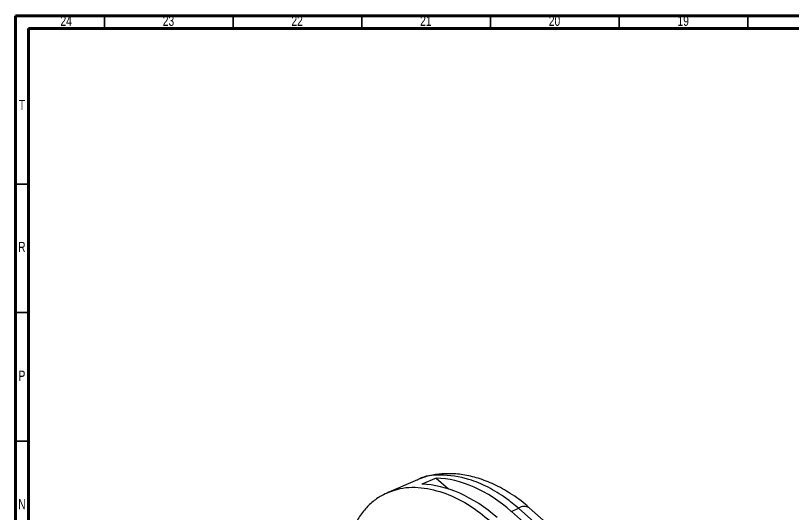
# Paper-space layout 'Sheet2' of a CAD drawing. Header units: inches. Extents: x 0 to 46.6, y 0 to 32.9.
# Drawn here: x 0.59 to 12.49, y 25.27 to 32.92 of the extents above; entities that cross this region are included whole.
import ezdxf

# ---------------------------------------------------------------- set-up
doc = ezdxf.new("R2010")
doc.units = ezdxf.units.IN
doc.header["$MEASUREMENT"] = 0
doc.styles.add('SLDTEXTSTYLE1', font='TXT', dxfattribs={"width": 0.75})

psp = doc.layouts.new('Sheet2')

# ---------------------------------------------------------------- linework, layer by layer
at = {"color": 7, "linetype": 'Continuous', "lineweight": 70}
for p, q in [((0.591, 0.197), (0.591, 32.913)), ((0.591, 32.913), (46.614, 32.913)), ((0.787, 0.394), (0.787, 32.717)), ((0.787, 32.717), (46.417, 32.717))]:
    psp.add_line(p, q, dxfattribs=at)
at = {"color": 7, "linetype": 'Continuous', "lineweight": 35}
for p, q in [((1.949, 32.717), (1.949, 32.913)), ((3.917, 32.717), (3.917, 32.913)), ((5.886, 32.717), (5.886, 32.913)), ((7.854, 32.717), (7.854, 32.913)), ((9.823, 32.717), (9.823, 32.913)), ((11.791, 32.717), (11.791, 32.913)), ((0.787, 30.335), (0.591, 30.335)), ((0.787, 28.366), (0.591, 28.366)), ((0.787, 26.398), (0.591, 26.398))]:
    psp.add_line(p, q, dxfattribs=at)
at = {"color": 7, "linetype": 'Continuous', "lineweight": 25}
for p, q in [((7.025, 25.831), (6.805, 25.737)), ((7.025, 25.831), (7.213, 25.665)), ((6.739, 25.806), (6.3, 25.617)), ((8.175, 25.322), (8.285, 25.369)), ((9.232, 24.532), (8.285, 25.369)), ((9.371, 24.561), (8.447, 25.378)), ((8.175, 25.322), (9.122, 24.484))]:
    psp.add_line(p, q, dxfattribs=at)
at = {"color": 8, "linetype": 'Continuous', "lineweight": 25}
psp.add_arc((8.373, 25.245), 0.153, 60.8974, 125.3655, dxfattribs=at)
at = {"color": 7, "linetype": 'Continuous', "lineweight": 25}
for centre in [(7.549, 24.352), (7.33, 24.258)]:
    psp.add_ellipse(centre, major_axis=(-1.126, 1.276), ratio=0.663927, start_param=4.897456, end_param=5.738524, dxfattribs=at)
at = {"color": 8, "linetype": 'Continuous', "lineweight": 25}
for points, knots in [([(8.285, 25.369), (8.221, 25.423), (8.073, 25.546), (7.819, 25.699), (7.48, 25.843), (7.119, 25.892), (6.846, 25.869), (6.748, 25.807), (6.741, 25.802)], [0, 0, 0, 0, 0.138776, 0.319599, 0.505032, 0.779104, 0.984363, 1, 1, 1, 1]), ([(6.302, 25.616), (6.358, 25.636), (6.528, 25.698), (6.845, 25.695), (7.209, 25.593), (7.549, 25.42), (7.747, 25.26), (7.845, 25.18)], [0, 0, 0, 0, 0.113812, 0.344159, 0.576645, 0.788246, 1, 1, 1, 1])]:
    psp.add_open_spline(points, degree=3, knots=knots, dxfattribs=at)
at = {"color": 7, "linetype": 'Continuous', "lineweight": 25}
for points, knots in [([(8.446, 25.376), (8.436, 25.386), (8.349, 25.471), (8.171, 25.594), (7.92, 25.737), (7.676, 25.831), (7.441, 25.887), (7.221, 25.905), (7.018, 25.889), (6.87, 25.859), (6.795, 25.826), (6.778, 25.818)], [0, 0, 0, 0, 0.023673, 0.199224, 0.35495, 0.501709, 0.633641, 0.756642, 0.865306, 0.970135, 1, 1, 1, 1]), ([(6.302, 25.615), (6.264, 25.598), (6.172, 25.558), (6.037, 25.461), (5.905, 25.327), (5.803, 25.169), (5.738, 25.009), (5.703, 24.854), (5.688, 24.698), (5.695, 24.592), (5.699, 24.536)], [0, 0, 0, 0, 0.094, 0.229297, 0.370187, 0.517613, 0.648347, 0.75953, 0.874134, 1, 1, 1, 1])]:
    psp.add_open_spline(points, degree=3, knots=knots, dxfattribs=at)

# ---------------------------------------------------------------- texts
at = {"color": 7, "linetype": 'Continuous', "lineweight": 0, "attachment_point": 2, "style": 'SLDTEXTSTYLE1'}
for s, insert, char_height in [('24', (1.365, 32.913), 0.1562), ('23', (2.93, 32.913), 0.1562), ('22', (4.898, 32.913), 0.1562), ('21', (6.867, 32.913), 0.1562), ('20', (8.835, 32.913), 0.1562), ('19', (10.804, 32.913), 0.1562), ('T', (0.689, 31.623), 0.156), ('R', (0.687, 29.448), 0.156), ('P', (0.688, 27.477), 0.156), ('N', (0.688, 25.511), 0.156)]:
    psp.add_mtext(s, dxfattribs=dict(at, insert=insert, char_height=char_height))

doc.saveas('drawing.dxf')
